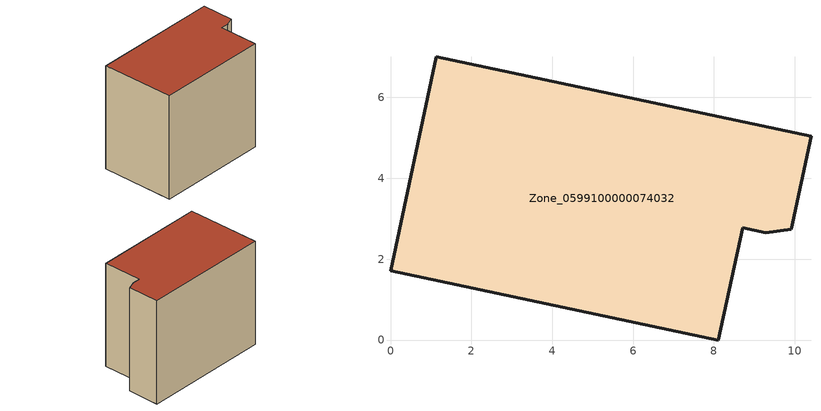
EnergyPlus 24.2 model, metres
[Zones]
Zone_0599100000074032
 floor ground (C_G): 0,1.71 1.13,7 10.4,5.04 9.91,2.74 9.28,2.65 8.71,2.78 8.11,0 z0
 wall outside (C_F): 1.13,7 0,1.71 8.11,0 8.71,2.78 9.28,2.65 9.91,2.74 10.4,5.04 1.13,7 z0:7.81
 roof outside (C_R): 8.71,2.78 9.28,2.65 9.91,2.74 10.4,5.04 1.13,7 0,1.71 8.11,0 z7.81
[BUILDING]
Pand.0599100000074032: North Axis=0; Terrain=City; Loads Convergence Tolerance Value=0.04; Temperature Convergence Tolerance Value=0.4; Solar Distribution=FullExterior; Maximum Number of Warmup Days=25; Minimum Number of Warmup Days=1
[Site:Location]
Rotterdam.The.Hague.AP_ZH_NLD Design_Conditions: Latitude=51.96; Longitude=4.45; Time Zone=1; Elevation=-4.5
[SITE:GROUNDTEMPERATURE:BUILDINGSURFACE]
18, 18, 18, 18, 18, 18, 18, 18, 18, 18, 18, 18
[MATERIAL] Thermal Absorptance=0.9; Solar Absorptance=0.7; Visible Absorptance=0.7
Name | Roughness | Thickness | Conductivity | Density | Specific Heat
G.TI.1975-1991 | MediumSmooth | 0.15 | 0.288461 | 540 | 1210
F.TI.1975-1991 | Rough | 0.3 | 0.230769 | 1920 | 840
R.TI.1975-1991 | MediumRough | 0.2 | 0.153846 | 1500 | 1000
[CONSTRUCTION]
C_G: G.TI.1975-1991
C_F: F.TI.1975-1991
C_R: R.TI.1975-1991
[ZONE]
Zone_0599100000074032: Type=1; Multiplier=1; Ceiling Height=Autocalculate; Volume=Autocalculate; Floor Area=autocalculate; Part of Total Floor Area=Yes
[ZONEINFILTRATION:DESIGNFLOWRATE]
Infil_Zone_0599100000074032: Zone or ZoneList or Space or SpaceList=Zone_0599100000074032; Schedule=AlwaysOn; Design Flow Rate Calculation Method=Flow/Area; Flow Rate per Floor Area=0.003; Constant Term Coefficient=1; Temperature Term Coefficient=0; Velocity Term Coefficient=0; Velocity Squared Term Coefficient=0
[HVACTEMPLATE:ZONE:IDEALLOADSAIRSYSTEM]
Zone_0599100000074032: Maximum Heating Supply Air Temperature=50; Minimum Cooling Supply Air Temperature=13; Maximum Heating Supply Air Humidity Ratio=0.0156; Minimum Cooling Supply Air Humidity Ratio=0.0077; Heating Limit=NoLimit; Cooling Limit=NoLimit; Dehumidification Control Type=ConstantSensibleHeatRatio; Cooling Sensible Heat Ratio=0.7; Dehumidification Setpoint=60; Humidification Control Type=None; Humidification Setpoint=30; Outdoor Air Method=None; Outdoor Air Flow Rate per Person=0.00944; Outdoor Air Flow Rate per Zone Floor Area=0; Outdoor Air Flow Rate per Zone=0; Demand Controlled Ventilation Type=None; Outdoor Air Economizer Type=NoEconomizer; Heat Recovery Type=None; Sensible Heat Recovery Effectiveness=0.7; Latent Heat Recovery Effectiveness=0.65
[ZONECONTROL:THERMOSTAT]
ThermostatControl_Zone_0599100000074032: Zone or ZoneList=Zone_0599100000074032; Control Type Schedule=DualSetpointControlType; Control 1=Thermostat_Zone_0599100000074032; Temperature Difference Between Cutout And Setpoint=0
[THERMOSTATSETPOINT:DUALSETPOINT]
Thermostat_Zone_0599100000074032: Heating Setpoint Temperature Schedule=HeatingSetpoint_Zone_0599100000074032; Cooling Setpoint Temperature Schedule=CoolingSetpoint_Zone_0599100000074032
[SCHEDULE:COMPACT]
HeatingSetpoint_Zone_0599100000074032: Through: 12/31, For: AllDays, Until: 24:00, 21
CoolingSetpoint_Zone_0599100000074032: Through: 12/31, For: AllDays, Until: 24:00, 24
DualSetpointControlType: Through: 12/31, For: AllDays, Until: 24:00, 4
AlwaysOn: Through: 12/31, For: AllDays, Until: 24:00, 1
